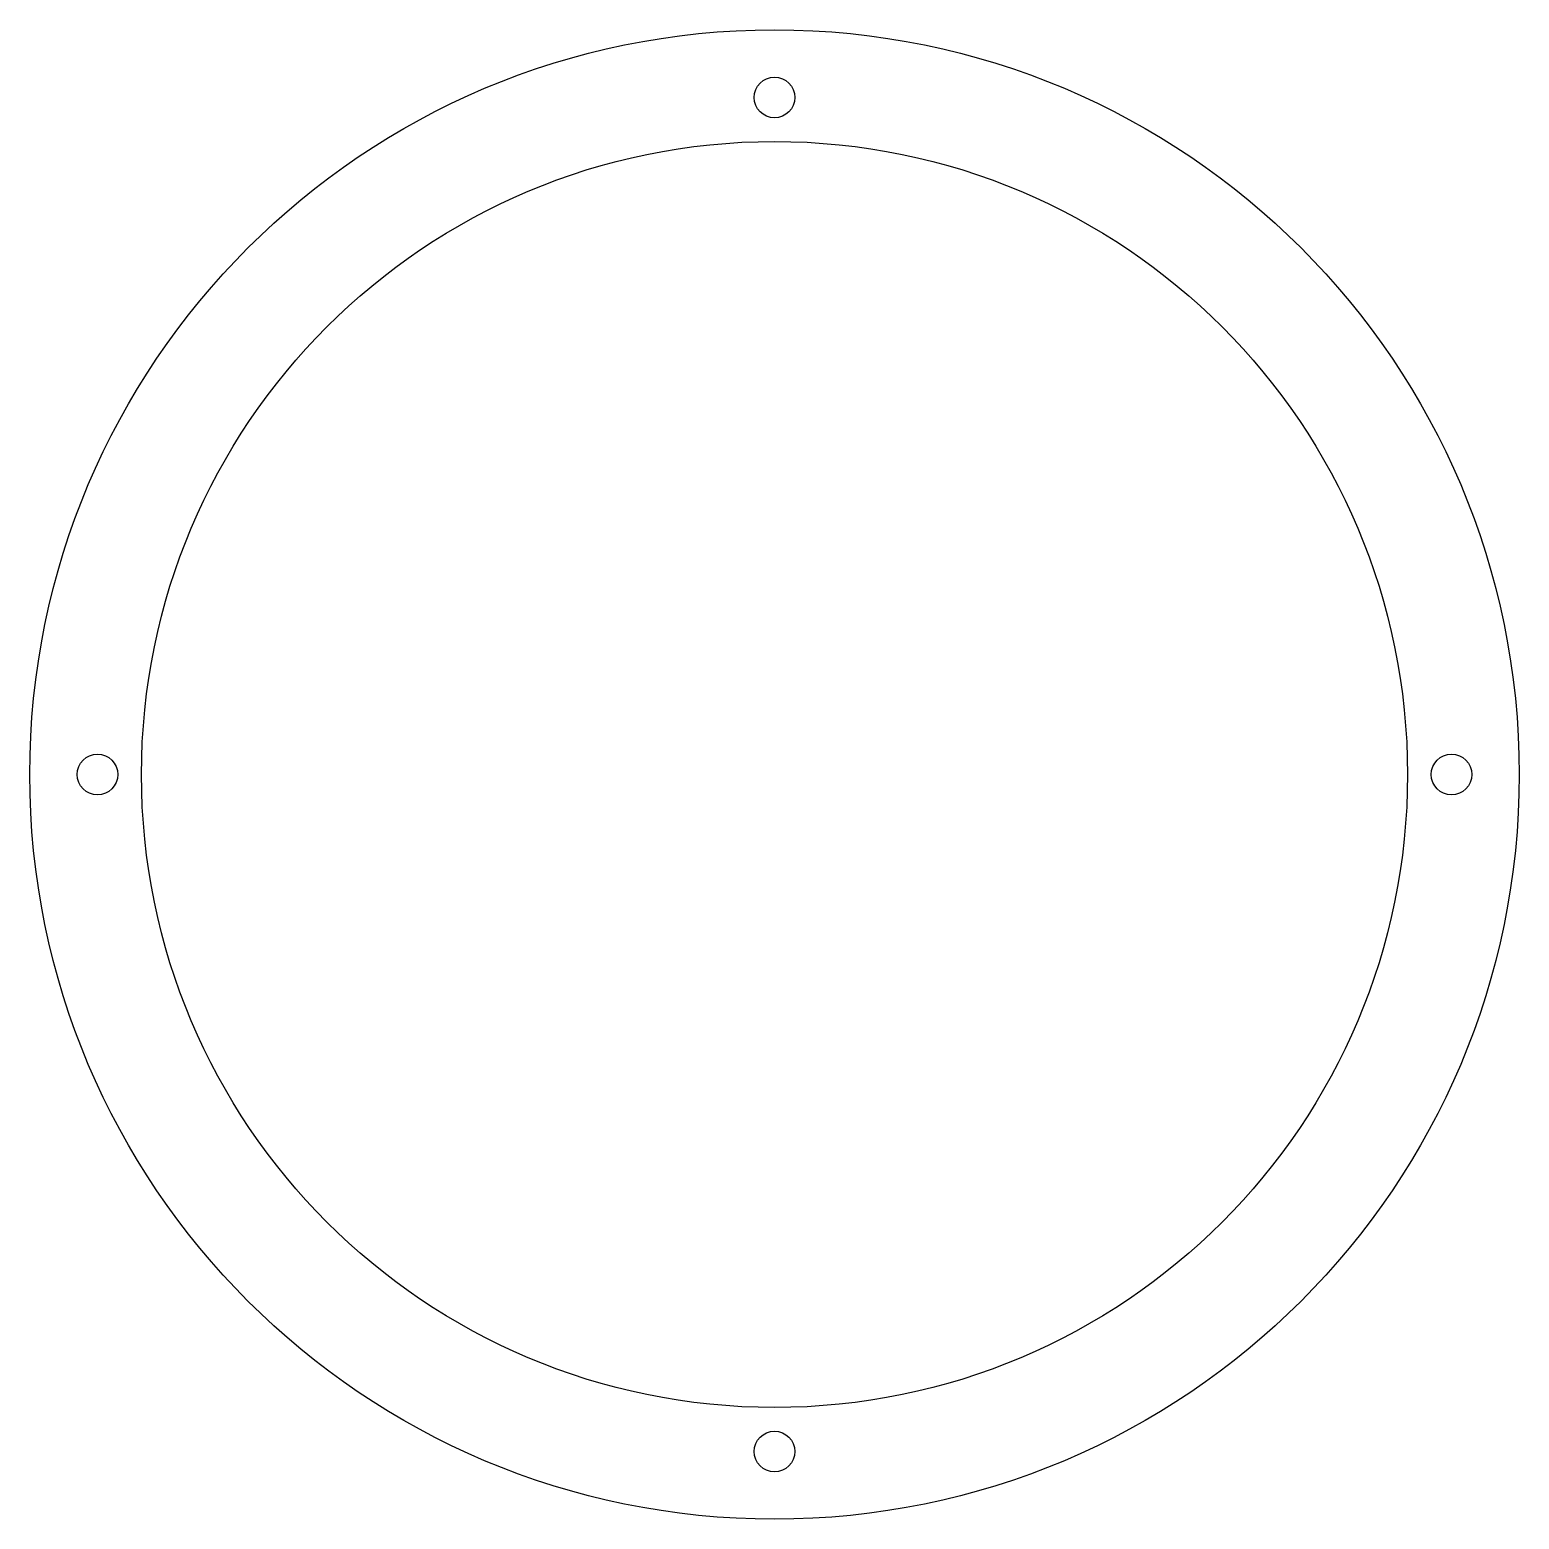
# Model space of a CAD drawing. Header units: millimetres. Extents: x -55 to 55, y -55 to 55.
import ezdxf

# ---------------------------------------------------------------- set-up
doc = ezdxf.new("R2010")
doc.units = ezdxf.units.MM
doc.layers.get('0').update_dxf_attribs({"linetype": 'CONTINUOUS'})

msp = doc.modelspace()

# ---------------------------------------------------------------- linework, layer by layer
for centre, radius in [((0, 0), 55), ((0, 50), 1.5), ((0, 0), 46.75), ((-50, 0), 1.5), ((50, 0), 1.5), ((0, -50), 1.5)]:
    msp.add_circle(centre, radius)

doc.saveas('drawing.dxf')
